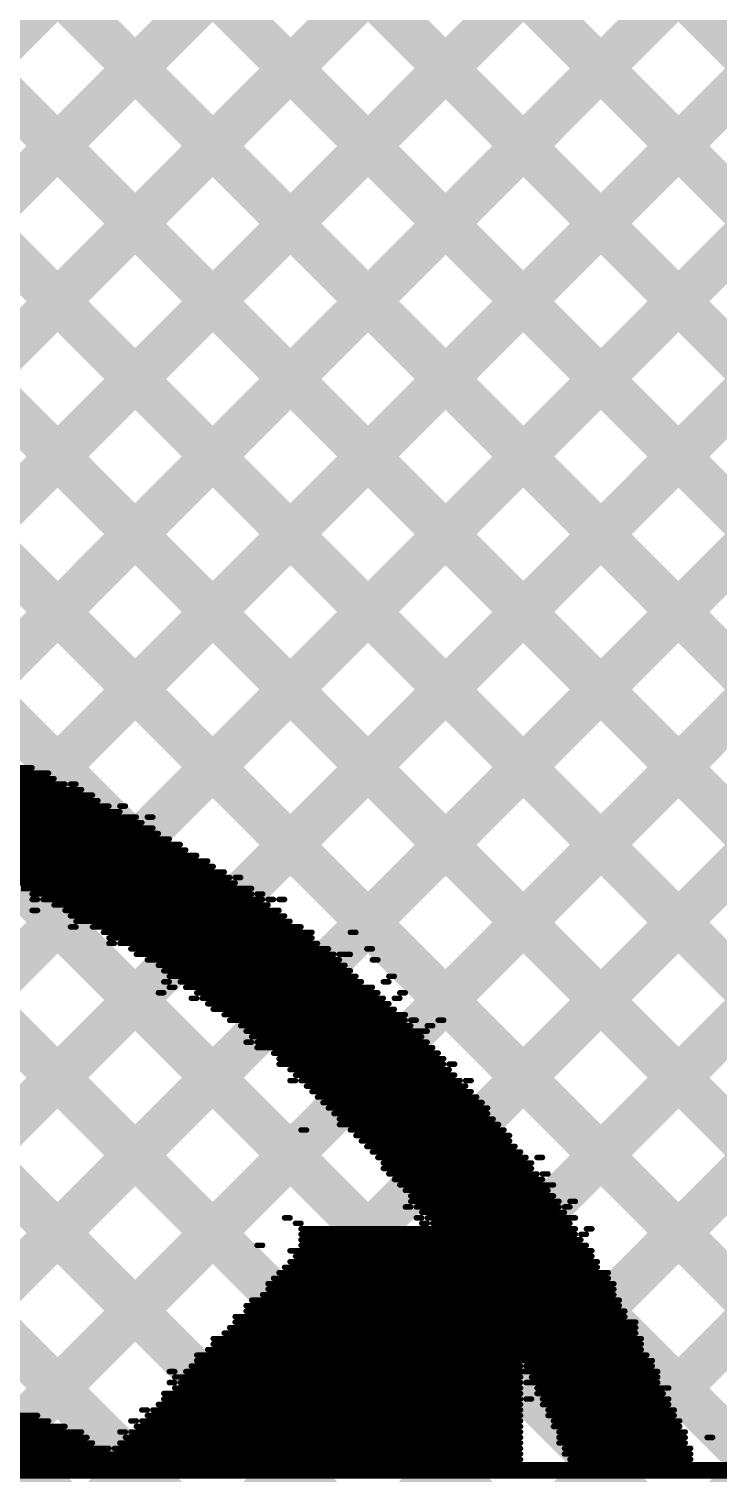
# Model space of a CAD drawing. Header units: millimetres. Extents: x 2.49 to 5.65, y 1.36 to 4.13.
# Drawn here: x 4.3364 to 4.462, y 3.5059 to 3.769 of the extents above; entities that cross this region are included whole.
import ezdxf

# ---------------------------------------------------------------- set-up
doc = ezdxf.new("R2010")
doc.units = ezdxf.units.MM
doc.header["$MEASUREMENT"] = 0
for name, color, linetype in [('BottomLayer', 5, 'Continuous'), ('BottomOverlay', 54, 'Continuous'), ('TopLayer', 1, 'Continuous'), ('TopOverlay', 2, 'Continuous')]:
    doc.layers.add(name, color=color, linetype=linetype)

msp = doc.modelspace()

# ---------------------------------------------------------------- linework, layer by layer
at = {"layer": 'BottomLayer', "const_width": 0.008}
for points in [[(3.6545, 3.03225), (4.42675, 3.8045)], [(3.6545, 2.97568), (4.48332, 3.8045)], [(3.6545, 2.91911), (4.53989, 3.8045)], [(3.6545, 3.00396), (4.45504, 3.8045)], [(3.6545, 3.06053), (4.39847, 3.8045)], [(3.6545, 2.94739), (4.51161, 3.8045)], [(3.6545, 3.08882), (4.37018, 3.8045)], [(4.11542, 3.80418), (5.085, 2.8346)], [(4.14338, 3.8045), (5.085, 2.86288)], [(4.17167, 3.8045), (5.10717, 2.869)], [(4.19995, 3.8045), (5.08591, 2.91854)], [(4.22823, 3.8045), (5.09097, 2.94176)], [(4.25652, 3.8045), (5.10442, 2.9566)], [(4.2848, 3.8045), (5.12545, 2.96386)], [(4.31309, 3.8045), (5.221, 2.89659)], [(4.34137, 3.8045), (5.24437, 2.9015)], [(4.36966, 3.8045), (5.15275, 3.0214)], [(4.39794, 3.8045), (5.15066, 3.05178)], [(4.42622, 3.8045), (5.1564, 3.07433)], [(4.10127, 3.79004), (5.085, 2.80631)], [(3.6545, 2.83426), (4.60924, 3.789)], [(3.6545, 2.89082), (4.55267, 3.789)], [(3.6545, 2.80597), (4.63753, 3.789)], [(3.6545, 2.77769), (4.66581, 3.789)], [(3.6545, 2.86254), (4.58096, 3.789)], [(3.6545, 2.69283), (4.75067, 3.789)], [(3.6545, 2.7494), (4.6941, 3.789)], [(3.6545, 2.72112), (4.72238, 3.789)], [(4.08713, 3.7759), (5.085, 2.77803)], [(4.07299, 3.76175), (4.82679, 3.00795)]]:
    msp.add_lwpolyline(points, dxfattribs=at)
at = {"layer": 'BottomOverlay', "const_width": 0.001}
for points in [[(4.151, 3.63343), (4.34, 3.63343)], [(4.154, 3.63443), (4.337, 3.63443)], [(4.258, 3.63243), (4.341, 3.63243)], [(4.268, 3.63143), (4.343, 3.63143)], [(4.275, 3.63043), (4.346, 3.63043)], [(4.344, 3.63143), (4.345, 3.63143)], [(4.283, 3.62943), (4.348, 3.62943)], [(4.287, 3.62843), (4.349, 3.62843)], [(4.292, 3.62743), (4.351, 3.62743)], [(4.353, 3.62743), (4.354, 3.62743)], [(4.296, 3.62643), (4.353, 3.62643)], [(4.3, 3.62543), (4.356, 3.62543)], [(4.358, 3.62543), (4.359, 3.62543)], [(4.303, 3.62443), (4.357, 3.62443)], [(4.307, 3.62343), (4.359, 3.62343)], [(4.31, 3.62243), (4.36, 3.62243)], [(4.313, 3.62143), (4.362, 3.62143)], [(4.316, 3.62043), (4.364, 3.62043)], [(4.318, 3.61943), (4.365, 3.61943)], [(4.321, 3.61843), (4.367, 3.61843)], [(4.324, 3.61743), (4.369, 3.61743)], [(4.326, 3.61643), (4.37, 3.61643)], [(4.328, 3.61543), (4.372, 3.61543)], [(4.33, 3.61443), (4.373, 3.61443)], [(4.374, 3.61443), (4.375, 3.61443)], [(4.333, 3.61343), (4.374, 3.61343)], [(4.335, 3.61243), (4.377, 3.61243)], [(4.337, 3.61143), (4.377, 3.61143)], [(4.337, 3.61043), (4.338, 3.61043)], [(4.339, 3.61043), (4.379, 3.61043)], [(4.341, 3.60943), (4.38, 3.60943)], [(4.378, 3.61143), (4.379, 3.61143)], [(4.38, 3.61043), (4.381, 3.61043)], [(4.382, 3.61043), (4.383, 3.61043)], [(4.337, 3.60843), (4.338, 3.60843)], [(4.343, 3.60843), (4.382, 3.60843)], [(4.344, 3.60743), (4.383, 3.60743)], [(4.345, 3.60643), (4.384, 3.60643)], [(4.344, 3.60543), (4.345, 3.60543)], [(4.348, 3.60543), (4.386, 3.60543)], [(4.35, 3.60443), (4.388, 3.60443)], [(4.395, 3.60443), (4.396, 3.60443)], [(4.351, 3.60343), (4.388, 3.60343)], [(4.351, 3.60243), (4.352, 3.60243)], [(4.353, 3.60243), (4.389, 3.60243)], [(4.355, 3.60143), (4.391, 3.60143)], [(4.398, 3.60143), (4.399, 3.60143)], [(4.356, 3.60043), (4.392, 3.60043)], [(4.358, 3.59943), (4.393, 3.59943)], [(4.36, 3.59843), (4.394, 3.59843)], [(4.393, 3.60043), (4.395, 3.60043)], [(4.399, 3.59943), (4.4, 3.59943)], [(4.361, 3.59743), (4.395, 3.59743)], [(4.362, 3.59643), (4.396, 3.59643)], [(4.402, 3.59643), (4.403, 3.59643)], [(4.36, 3.59343), (4.361, 3.59343)], [(4.361, 3.59543), (4.362, 3.59543)], [(4.362, 3.59443), (4.363, 3.59443)], [(4.364, 3.59543), (4.397, 3.59543)], [(4.365, 3.59443), (4.399, 3.59443)], [(4.367, 3.59343), (4.4, 3.59343)], [(4.401, 3.59543), (4.402, 3.59543)], [(4.404, 3.59343), (4.405, 3.59343)], [(4.366, 3.59243), (4.367, 3.59243)], [(4.368, 3.59243), (4.401, 3.59243)], [(4.369, 3.59143), (4.402, 3.59143)], [(4.403, 3.59243), (4.404, 3.59243)], [(4.37, 3.59043), (4.403, 3.59043)], [(4.372, 3.58943), (4.405, 3.58943)], [(4.373, 3.58843), (4.405, 3.58843)], [(4.406, 3.58843), (4.407, 3.58843)], [(4.411, 3.58843), (4.412, 3.58843)], [(4.375, 3.58743), (4.406, 3.58743)], [(4.376, 3.58643), (4.409, 3.58643)], [(4.377, 3.58543), (4.408, 3.58543)], [(4.409, 3.58743), (4.41, 3.58743)], [(4.376, 3.58443), (4.377, 3.58443)], [(4.378, 3.58443), (4.409, 3.58443)], [(4.378, 3.58343), (4.41, 3.58343)], [(4.381, 3.58243), (4.411, 3.58243)], [(4.382, 3.58143), (4.412, 3.58143)], [(4.382, 3.58043), (4.412, 3.58043)], [(4.413, 3.58043), (4.414, 3.58043)], [(4.384, 3.57943), (4.413, 3.57943)], [(4.384, 3.57743), (4.385, 3.57743)], [(4.385, 3.57843), (4.414, 3.57843)], [(4.386, 3.57743), (4.415, 3.57743)], [(4.416, 3.57743), (4.417, 3.57743)], [(4.387, 3.57643), (4.416, 3.57643)], [(4.388, 3.57543), (4.417, 3.57543)], [(4.389, 3.57443), (4.418, 3.57443)], [(4.39, 3.57343), (4.419, 3.57343)], [(4.391, 3.57243), (4.42, 3.57243)], [(4.392, 3.57143), (4.42, 3.57143)], [(4.393, 3.57043), (4.421, 3.57043)], [(4.386, 3.56843), (4.387, 3.56843)], [(4.393, 3.56943), (4.422, 3.56943)], [(4.395, 3.56843), (4.423, 3.56843)], [(4.396, 3.56743), (4.424, 3.56743)], [(4.397, 3.56643), (4.424, 3.56643)], [(4.398, 3.56543), (4.425, 3.56543)], [(4.399, 3.56443), (4.426, 3.56443)], [(4.4, 3.56343), (4.427, 3.56343)], [(4.401, 3.56243), (4.428, 3.56243)], [(4.429, 3.56343), (4.43, 3.56343)], [(4.401, 3.56143), (4.428, 3.56143)], [(4.402, 3.56043), (4.429, 3.56043)], [(4.403, 3.55943), (4.43, 3.55943)], [(4.43, 3.56043), (4.431, 3.56043)], [(4.404, 3.55843), (4.432, 3.55843)], [(4.405, 3.55743), (4.431, 3.55743)], [(4.406, 3.55643), (4.432, 3.55643)], [(4.405, 3.55443), (4.406, 3.55443)], [(4.406, 3.55543), (4.433, 3.55543)], [(4.407, 3.55443), (4.433, 3.55443)], [(4.434, 3.55443), (4.435, 3.55443)], [(4.435, 3.55543), (4.436, 3.55543)], [(4.407, 3.55243), (4.408, 3.55243)], [(4.408, 3.55343), (4.434, 3.55343)], [(4.408, 3.55143), (4.409, 3.55143)], [(4.409, 3.55243), (4.436, 3.55243)], [(4.41, 3.55143), (4.435, 3.55143)], [(4.388, 3.54843), (4.391, 3.54843)], [(4.389, 3.54943), (4.391, 3.54943)], [(4.408, 3.54843), (4.409, 3.54843)], [(4.41, 3.55043), (4.436, 3.55043)], [(4.411, 3.54943), (4.436, 3.54943)], [(4.412, 3.54843), (4.437, 3.54843)], [(4.437, 3.54943), (4.438, 3.54943)], [(4.438, 3.55043), (4.439, 3.55043)], [(4.378, 3.54743), (4.379, 3.54743)], [(4.384, 3.54643), (4.392, 3.54643)], [(4.387, 3.54743), (4.391, 3.54743)], [(4.411, 3.54743), (4.412, 3.54743)], [(4.413, 3.54743), (4.438, 3.54743)], [(4.413, 3.54643), (4.439, 3.54643)], [(4.383, 3.54343), (4.391, 3.54343)], [(4.384, 3.54443), (4.391, 3.54443)], [(4.385, 3.54543), (4.391, 3.54543)], [(4.409, 3.54443), (4.41, 3.54443)], [(4.414, 3.54543), (4.439, 3.54543)], [(4.415, 3.54443), (4.44, 3.54443)], [(4.415, 3.54343), (4.44, 3.54343)], [(4.381, 3.54143), (4.392, 3.54143)], [(4.382, 3.54243), (4.392, 3.54243)], [(4.416, 3.54243), (4.442, 3.54243)], [(4.417, 3.54143), (4.442, 3.54143)], [(4.379, 3.53843), (4.392, 3.53843)], [(4.38, 3.54043), (4.392, 3.54043)], [(4.38, 3.53943), (4.392, 3.53943)], [(4.417, 3.54043), (4.443, 3.54043)], [(4.418, 3.53943), (4.443, 3.53943)], [(4.419, 3.53843), (4.443, 3.53843)], [(4.376, 3.53643), (4.392, 3.53643)], [(4.376, 3.53543), (4.392, 3.53543)], [(4.377, 3.53743), (4.392, 3.53743)], [(4.419, 3.53743), (4.444, 3.53743)], [(4.42, 3.53643), (4.444, 3.53643)], [(4.421, 3.53543), (4.445, 3.53543)], [(4.374, 3.53443), (4.392, 3.53443)], [(4.374, 3.53343), (4.392, 3.53343)], [(4.421, 3.53443), (4.445, 3.53443)], [(4.421, 3.53343), (4.447, 3.53343)], [(4.37, 3.53043), (4.393, 3.53043)], [(4.372, 3.53143), (4.392, 3.53143)], [(4.373, 3.53243), (4.392, 3.53243)], [(4.422, 3.53243), (4.447, 3.53243)], [(4.423, 3.53143), (4.447, 3.53143)], [(4.424, 3.53043), (4.448, 3.53043)], [(4.367, 3.52743), (4.393, 3.52743)], [(4.369, 3.52843), (4.393, 3.52843)], [(4.37, 3.52943), (4.393, 3.52943)], [(4.422, 3.52743), (4.423, 3.52743)], [(4.424, 3.52943), (4.448, 3.52943)], [(4.425, 3.52843), (4.448, 3.52843)], [(4.425, 3.52743), (4.449, 3.52743)], [(4.366, 3.52543), (4.393, 3.52543)], [(4.367, 3.52643), (4.393, 3.52643)], [(4.423, 3.52643), (4.424, 3.52643)], [(4.426, 3.52643), (4.45, 3.52643)], [(4.427, 3.52543), (4.45, 3.52543)], [(4.362, 3.52443), (4.363, 3.52443)], [(4.362, 3.52243), (4.363, 3.52243)], [(4.363, 3.52343), (4.393, 3.52343)], [(4.364, 3.52243), (4.393, 3.52243)], [(4.365, 3.52443), (4.393, 3.52443)], [(4.426, 3.52443), (4.451, 3.52443)], [(4.427, 3.52243), (4.451, 3.52243)], [(4.428, 3.52343), (4.451, 3.52343)], [(4.361, 3.52043), (4.394, 3.52043)], [(4.363, 3.52143), (4.393, 3.52143)], [(4.429, 3.52143), (4.453, 3.52143)], [(4.429, 3.52043), (4.452, 3.52043)], [(4.357, 3.51743), (4.358, 3.51743)], [(4.359, 3.51743), (4.394, 3.51743)], [(4.36, 3.51843), (4.394, 3.51843)], [(4.361, 3.51943), (4.394, 3.51943)], [(4.427, 3.51943), (4.428, 3.51943)], [(4.43, 3.51943), (4.453, 3.51943)], [(4.43, 3.51843), (4.453, 3.51843)], [(4.431, 3.51743), (4.454, 3.51743)], [(4.355, 3.51543), (4.356, 3.51543)], [(4.356, 3.51443), (4.394, 3.51443)], [(4.357, 3.51543), (4.394, 3.51543)], [(4.358, 3.51643), (4.394, 3.51643)], [(4.431, 3.51643), (4.454, 3.51643)], [(4.432, 3.51543), (4.455, 3.51543)], [(4.432, 3.51443), (4.455, 3.51443)], [(4.353, 3.51343), (4.354, 3.51343)], [(4.354, 3.51243), (4.394, 3.51243)], [(4.355, 3.51343), (4.394, 3.51343)], [(4.433, 3.51343), (4.456, 3.51343)], [(4.433, 3.51243), (4.456, 3.51243)], [(4.351, 3.50943), (4.395, 3.50943)], [(4.352, 3.51043), (4.395, 3.51043)], [(4.353, 3.51143), (4.395, 3.51143)], [(4.396, 3.51043), (4.397, 3.51043)], [(4.433, 3.51143), (4.456, 3.51143)], [(4.434, 3.51043), (4.457, 3.51043)], [(4.434, 3.50943), (4.457, 3.50943)], [(4.347, 3.50743), (4.348, 3.50743)], [(4.348, 3.50643), (4.395, 3.50643)], [(4.349, 3.50743), (4.395, 3.50743)], [(4.35, 3.50843), (4.395, 3.50843)], [(4.435, 3.50843), (4.457, 3.50843)], [(4.435, 3.50743), (4.458, 3.50743)], [(4.436, 3.50643), (4.458, 3.50643)], [(4.348, 3.50543), (4.395, 3.50543)], [(4.436, 3.50543), (4.46, 3.50543)]]:
    msp.add_lwpolyline(points, dxfattribs=at)
at = {"layer": 'BottomOverlay', "const_width": 0.0005}
for points in [[(4.33675, 3.63443, 1), (4.33725, 3.63443, 1)], [(4.33975, 3.63343, 1), (4.34025, 3.63343, 1)], [(4.34075, 3.63243, 1), (4.34125, 3.63243, 1)], [(4.34275, 3.63143, 1), (4.34325, 3.63143, 1)], [(4.34375, 3.63143, 1), (4.34425, 3.63143, 1)], [(4.34475, 3.63143, 1), (4.34525, 3.63143, 1)], [(4.34575, 3.63043, 1), (4.34625, 3.63043, 1)], [(4.34775, 3.62943, 1), (4.34825, 3.62943, 1)], [(4.34875, 3.62843, 1), (4.34925, 3.62843, 1)], [(4.35075, 3.62743, 1), (4.35125, 3.62743, 1)], [(4.35275, 3.62743, 1), (4.35325, 3.62743, 1)], [(4.35375, 3.62743, 1), (4.35425, 3.62743, 1)], [(4.35275, 3.62643, 1), (4.35325, 3.62643, 1)], [(4.35575, 3.62543, 1), (4.35625, 3.62543, 1)], [(4.35775, 3.62543, 1), (4.35825, 3.62543, 1)], [(4.35875, 3.62543, 1), (4.35925, 3.62543, 1)], [(4.35675, 3.62443, 1), (4.35725, 3.62443, 1)], [(4.35875, 3.62343, 1), (4.35925, 3.62343, 1)], [(4.35975, 3.62243, 1), (4.36025, 3.62243, 1)], [(4.36175, 3.62143, 1), (4.36225, 3.62143, 1)], [(4.36375, 3.62043, 1), (4.36425, 3.62043, 1)], [(4.36475, 3.61943, 1), (4.36525, 3.61943, 1)], [(4.36675, 3.61843, 1), (4.36725, 3.61843, 1)], [(4.36875, 3.61743, 1), (4.36925, 3.61743, 1)], [(4.36975, 3.61643, 1), (4.37025, 3.61643, 1)], [(4.37175, 3.61543, 1), (4.37225, 3.61543, 1)], [(4.37275, 3.61443, 1), (4.37325, 3.61443, 1)], [(4.37375, 3.61443, 1), (4.37425, 3.61443, 1)], [(4.37475, 3.61443, 1), (4.37525, 3.61443, 1)], [(4.37375, 3.61343, 1), (4.37425, 3.61343, 1)], [(4.37675, 3.61243, 1), (4.37725, 3.61243, 1)], [(4.33675, 3.61143, 1), (4.33725, 3.61143, 1)], [(4.33675, 3.61043, 1), (4.33725, 3.61043, 1)], [(4.33775, 3.61043, 1), (4.33825, 3.61043, 1)], [(4.33875, 3.61043, 1), (4.33925, 3.61043, 1)], [(4.34075, 3.60943, 1), (4.34125, 3.60943, 1)], [(4.37675, 3.61143, 1), (4.37725, 3.61143, 1)], [(4.37775, 3.61143, 1), (4.37825, 3.61143, 1)], [(4.37875, 3.61143, 1), (4.37925, 3.61143, 1)], [(4.37875, 3.61043, 1), (4.37925, 3.61043, 1)], [(4.37975, 3.61043, 1), (4.38025, 3.61043, 1)], [(4.37975, 3.60943, 1), (4.38025, 3.60943, 1)], [(4.38075, 3.61043, 1), (4.38125, 3.61043, 1)], [(4.38175, 3.61043, 1), (4.38225, 3.61043, 1)], [(4.38275, 3.61043, 1), (4.38325, 3.61043, 1)], [(4.33675, 3.60843, 1), (4.33725, 3.60843, 1)], [(4.33775, 3.60843, 1), (4.33825, 3.60843, 1)], [(4.34275, 3.60843, 1), (4.34325, 3.60843, 1)], [(4.34375, 3.60743, 1), (4.34425, 3.60743, 1)], [(4.34475, 3.60643, 1), (4.34525, 3.60643, 1)], [(4.38175, 3.60843, 1), (4.38225, 3.60843, 1)], [(4.38275, 3.60743, 1), (4.38325, 3.60743, 1)], [(4.38375, 3.60643, 1), (4.38425, 3.60643, 1)], [(4.34375, 3.60543, 1), (4.34425, 3.60543, 1)], [(4.34475, 3.60543, 1), (4.34525, 3.60543, 1)], [(4.34775, 3.60543, 1), (4.34825, 3.60543, 1)], [(4.34975, 3.60443, 1), (4.35025, 3.60443, 1)], [(4.38575, 3.60543, 1), (4.38625, 3.60543, 1)], [(4.38775, 3.60443, 1), (4.38825, 3.60443, 1)], [(4.39475, 3.60443, 1), (4.39525, 3.60443, 1)], [(4.39575, 3.60443, 1), (4.39625, 3.60443, 1)], [(4.35075, 3.60343, 1), (4.35125, 3.60343, 1)], [(4.35075, 3.60243, 1), (4.35125, 3.60243, 1)], [(4.35175, 3.60243, 1), (4.35225, 3.60243, 1)], [(4.35275, 3.60243, 1), (4.35325, 3.60243, 1)], [(4.35475, 3.60143, 1), (4.35525, 3.60143, 1)], [(4.38775, 3.60343, 1), (4.38825, 3.60343, 1)], [(4.38875, 3.60243, 1), (4.38925, 3.60243, 1)], [(4.39075, 3.60143, 1), (4.39125, 3.60143, 1)], [(4.39775, 3.60143, 1), (4.39825, 3.60143, 1)], [(4.39875, 3.60143, 1), (4.39925, 3.60143, 1)], [(4.35575, 3.60043, 1), (4.35625, 3.60043, 1)], [(4.35775, 3.59943, 1), (4.35825, 3.59943, 1)], [(4.35975, 3.59843, 1), (4.36025, 3.59843, 1)], [(4.39175, 3.60043, 1), (4.39225, 3.60043, 1)], [(4.39275, 3.60043, 1), (4.39325, 3.60043, 1)], [(4.39275, 3.59943, 1), (4.39325, 3.59943, 1)], [(4.39375, 3.59843, 1), (4.39425, 3.59843, 1)], [(4.39475, 3.60043, 1), (4.39525, 3.60043, 1)], [(4.39875, 3.59943, 1), (4.39925, 3.59943, 1)], [(4.39975, 3.59943, 1), (4.40025, 3.59943, 1)], [(4.36075, 3.59743, 1), (4.36125, 3.59743, 1)], [(4.36175, 3.59643, 1), (4.36225, 3.59643, 1)], [(4.39475, 3.59743, 1), (4.39525, 3.59743, 1)], [(4.39575, 3.59643, 1), (4.39625, 3.59643, 1)], [(4.40175, 3.59643, 1), (4.40225, 3.59643, 1)], [(4.40275, 3.59643, 1), (4.40325, 3.59643, 1)], [(4.35975, 3.59343, 1), (4.36025, 3.59343, 1)], [(4.36075, 3.59543, 1), (4.36125, 3.59543, 1)], [(4.36075, 3.59343, 1), (4.36125, 3.59343, 1)], [(4.36175, 3.59543, 1), (4.36225, 3.59543, 1)], [(4.36175, 3.59443, 1), (4.36225, 3.59443, 1)], [(4.36275, 3.59443, 1), (4.36325, 3.59443, 1)], [(4.36375, 3.59543, 1), (4.36425, 3.59543, 1)], [(4.36475, 3.59443, 1), (4.36525, 3.59443, 1)], [(4.36675, 3.59343, 1), (4.36725, 3.59343, 1)], [(4.39675, 3.59543, 1), (4.39725, 3.59543, 1)], [(4.39875, 3.59443, 1), (4.39925, 3.59443, 1)], [(4.39975, 3.59343, 1), (4.40025, 3.59343, 1)], [(4.40075, 3.59543, 1), (4.40125, 3.59543, 1)], [(4.40175, 3.59543, 1), (4.40225, 3.59543, 1)], [(4.40375, 3.59343, 1), (4.40425, 3.59343, 1)], [(4.40475, 3.59343, 1), (4.40525, 3.59343, 1)], [(4.36575, 3.59243, 1), (4.36625, 3.59243, 1)], [(4.36675, 3.59243, 1), (4.36725, 3.59243, 1)], [(4.36775, 3.59243, 1), (4.36825, 3.59243, 1)], [(4.36875, 3.59143, 1), (4.36925, 3.59143, 1)], [(4.40075, 3.59243, 1), (4.40125, 3.59243, 1)], [(4.40175, 3.59143, 1), (4.40225, 3.59143, 1)], [(4.40275, 3.59243, 1), (4.40325, 3.59243, 1)], [(4.40375, 3.59243, 1), (4.40425, 3.59243, 1)], [(4.36975, 3.59043, 1), (4.37025, 3.59043, 1)], [(4.37175, 3.58943, 1), (4.37225, 3.58943, 1)], [(4.37275, 3.58843, 1), (4.37325, 3.58843, 1)], [(4.40275, 3.59043, 1), (4.40325, 3.59043, 1)], [(4.40475, 3.58943, 1), (4.40525, 3.58943, 1)], [(4.40475, 3.58843, 1), (4.40525, 3.58843, 1)], [(4.40575, 3.58843, 1), (4.40625, 3.58843, 1)], [(4.40675, 3.58843, 1), (4.40725, 3.58843, 1)], [(4.41075, 3.58843, 1), (4.41125, 3.58843, 1)], [(4.41175, 3.58843, 1), (4.41225, 3.58843, 1)], [(4.37475, 3.58743, 1), (4.37525, 3.58743, 1)], [(4.37575, 3.58643, 1), (4.37625, 3.58643, 1)], [(4.37675, 3.58543, 1), (4.37725, 3.58543, 1)], [(4.40575, 3.58743, 1), (4.40625, 3.58743, 1)], [(4.40775, 3.58543, 1), (4.40825, 3.58543, 1)], [(4.40875, 3.58743, 1), (4.40925, 3.58743, 1)], [(4.40875, 3.58643, 1), (4.40925, 3.58643, 1)], [(4.40975, 3.58743, 1), (4.41025, 3.58743, 1)], [(4.37575, 3.58443, 1), (4.37625, 3.58443, 1)], [(4.37675, 3.58443, 1), (4.37725, 3.58443, 1)], [(4.37775, 3.58443, 1), (4.37825, 3.58443, 1)], [(4.37775, 3.58343, 1), (4.37825, 3.58343, 1)], [(4.40875, 3.58443, 1), (4.40925, 3.58443, 1)], [(4.40975, 3.58343, 1), (4.41025, 3.58343, 1)], [(4.38075, 3.58243, 1), (4.38125, 3.58243, 1)], [(4.38175, 3.58143, 1), (4.38225, 3.58143, 1)], [(4.38175, 3.58043, 1), (4.38225, 3.58043, 1)], [(4.41075, 3.58243, 1), (4.41125, 3.58243, 1)], [(4.41175, 3.58143, 1), (4.41225, 3.58143, 1)], [(4.41175, 3.58043, 1), (4.41225, 3.58043, 1)], [(4.41275, 3.58043, 1), (4.41325, 3.58043, 1)], [(4.41375, 3.58043, 1), (4.41425, 3.58043, 1)], [(4.38375, 3.57943, 1), (4.38425, 3.57943, 1)], [(4.38375, 3.57743, 1), (4.38425, 3.57743, 1)], [(4.38475, 3.57843, 1), (4.38525, 3.57843, 1)], [(4.38475, 3.57743, 1), (4.38525, 3.57743, 1)], [(4.38575, 3.57743, 1), (4.38625, 3.57743, 1)], [(4.41275, 3.57943, 1), (4.41325, 3.57943, 1)], [(4.41375, 3.57843, 1), (4.41425, 3.57843, 1)], [(4.41475, 3.57743, 1), (4.41525, 3.57743, 1)], [(4.41575, 3.57743, 1), (4.41625, 3.57743, 1)], [(4.41675, 3.57743, 1), (4.41725, 3.57743, 1)], [(4.38675, 3.57643, 1), (4.38725, 3.57643, 1)], [(4.38775, 3.57543, 1), (4.38825, 3.57543, 1)], [(4.41575, 3.57643, 1), (4.41625, 3.57643, 1)], [(4.41675, 3.57543, 1), (4.41725, 3.57543, 1)], [(4.38875, 3.57443, 1), (4.38925, 3.57443, 1)], [(4.38975, 3.57343, 1), (4.39025, 3.57343, 1)], [(4.39075, 3.57243, 1), (4.39125, 3.57243, 1)], [(4.41775, 3.57443, 1), (4.41825, 3.57443, 1)], [(4.41875, 3.57343, 1), (4.41925, 3.57343, 1)], [(4.41975, 3.57243, 1), (4.42025, 3.57243, 1)], [(4.39175, 3.57143, 1), (4.39225, 3.57143, 1)], [(4.39275, 3.57043, 1), (4.39325, 3.57043, 1)], [(4.41975, 3.57143, 1), (4.42025, 3.57143, 1)], [(4.42075, 3.57043, 1), (4.42125, 3.57043, 1)], [(4.38575, 3.56843, 1), (4.38625, 3.56843, 1)], [(4.38675, 3.56843, 1), (4.38725, 3.56843, 1)], [(4.39275, 3.56943, 1), (4.39325, 3.56943, 1)], [(4.39475, 3.56843, 1), (4.39525, 3.56843, 1)], [(4.39575, 3.56743, 1), (4.39625, 3.56743, 1)], [(4.42175, 3.56943, 1), (4.42225, 3.56943, 1)], [(4.42275, 3.56843, 1), (4.42325, 3.56843, 1)], [(4.42375, 3.56743, 1), (4.42425, 3.56743, 1)], [(4.39675, 3.56643, 1), (4.39725, 3.56643, 1)], [(4.39775, 3.56543, 1), (4.39825, 3.56543, 1)], [(4.39875, 3.56443, 1), (4.39925, 3.56443, 1)], [(4.42375, 3.56643, 1), (4.42425, 3.56643, 1)], [(4.42475, 3.56543, 1), (4.42525, 3.56543, 1)], [(4.42575, 3.56443, 1), (4.42625, 3.56443, 1)], [(4.39975, 3.56343, 1), (4.40025, 3.56343, 1)], [(4.40075, 3.56243, 1), (4.40125, 3.56243, 1)], [(4.42675, 3.56343, 1), (4.42725, 3.56343, 1)], [(4.42775, 3.56243, 1), (4.42825, 3.56243, 1)], [(4.42875, 3.56343, 1), (4.42925, 3.56343, 1)], [(4.42975, 3.56343, 1), (4.43025, 3.56343, 1)], [(4.40075, 3.56143, 1), (4.40125, 3.56143, 1)], [(4.40175, 3.56043, 1), (4.40225, 3.56043, 1)], [(4.40275, 3.55943, 1), (4.40325, 3.55943, 1)], [(4.42775, 3.56143, 1), (4.42825, 3.56143, 1)], [(4.42875, 3.56043, 1), (4.42925, 3.56043, 1)], [(4.42975, 3.56043, 1), (4.43025, 3.56043, 1)], [(4.42975, 3.55943, 1), (4.43025, 3.55943, 1)], [(4.43075, 3.56043, 1), (4.43125, 3.56043, 1)], [(4.40375, 3.55843, 1), (4.40425, 3.55843, 1)], [(4.40475, 3.55743, 1), (4.40525, 3.55743, 1)], [(4.40575, 3.55643, 1), (4.40625, 3.55643, 1)], [(4.43075, 3.55743, 1), (4.43125, 3.55743, 1)], [(4.43175, 3.55843, 1), (4.43225, 3.55843, 1)], [(4.43175, 3.55643, 1), (4.43225, 3.55643, 1)], [(4.40475, 3.55443, 1), (4.40525, 3.55443, 1)], [(4.40575, 3.55543, 1), (4.40625, 3.55543, 1)], [(4.40575, 3.55443, 1), (4.40625, 3.55443, 1)], [(4.40675, 3.55443, 1), (4.40725, 3.55443, 1)], [(4.43275, 3.55543, 1), (4.43325, 3.55543, 1)], [(4.43275, 3.55443, 1), (4.43325, 3.55443, 1)], [(4.43375, 3.55443, 1), (4.43425, 3.55443, 1)], [(4.43475, 3.55543, 1), (4.43525, 3.55543, 1)], [(4.43475, 3.55443, 1), (4.43525, 3.55443, 1)], [(4.43575, 3.55543, 1), (4.43625, 3.55543, 1)], [(4.40675, 3.55243, 1), (4.40725, 3.55243, 1)], [(4.40775, 3.55343, 1), (4.40825, 3.55343, 1)], [(4.40775, 3.55243, 1), (4.40825, 3.55243, 1)], [(4.40775, 3.55143, 1), (4.40825, 3.55143, 1)], [(4.40875, 3.55243, 1), (4.40925, 3.55243, 1)], [(4.40875, 3.55143, 1), (4.40925, 3.55143, 1)], [(4.40975, 3.55143, 1), (4.41025, 3.55143, 1)], [(4.43375, 3.55343, 1), (4.43425, 3.55343, 1)], [(4.43475, 3.55143, 1), (4.43525, 3.55143, 1)], [(4.43575, 3.55243, 1), (4.43625, 3.55243, 1)], [(4.38775, 3.54843, 1), (4.38825, 3.54843, 1)], [(4.38875, 3.54943, 1), (4.38925, 3.54943, 1)], [(4.39075, 3.54943, 1), (4.39125, 3.54943, 1)], [(4.39075, 3.54843, 1), (4.39125, 3.54843, 1)], [(4.40775, 3.54843, 1), (4.40825, 3.54843, 1)], [(4.40875, 3.54843, 1), (4.40925, 3.54843, 1)], [(4.40975, 3.55043, 1), (4.41025, 3.55043, 1)], [(4.41075, 3.54943, 1), (4.41125, 3.54943, 1)], [(4.41175, 3.54843, 1), (4.41225, 3.54843, 1)], [(4.43575, 3.55043, 1), (4.43625, 3.55043, 1)], [(4.43575, 3.54943, 1), (4.43625, 3.54943, 1)], [(4.43675, 3.54943, 1), (4.43725, 3.54943, 1)], [(4.43675, 3.54843, 1), (4.43725, 3.54843, 1)], [(4.43775, 3.55043, 1), (4.43825, 3.55043, 1)], [(4.43775, 3.54943, 1), (4.43825, 3.54943, 1)], [(4.43875, 3.55043, 1), (4.43925, 3.55043, 1)], [(4.37775, 3.54743, 1), (4.37825, 3.54743, 1)], [(4.37875, 3.54743, 1), (4.37925, 3.54743, 1)], [(4.38375, 3.54643, 1), (4.38425, 3.54643, 1)], [(4.38675, 3.54743, 1), (4.38725, 3.54743, 1)], [(4.39075, 3.54743, 1), (4.39125, 3.54743, 1)], [(4.39175, 3.54643, 1), (4.39225, 3.54643, 1)], [(4.41075, 3.54743, 1), (4.41125, 3.54743, 1)], [(4.41175, 3.54743, 1), (4.41225, 3.54743, 1)], [(4.41275, 3.54743, 1), (4.41325, 3.54743, 1)], [(4.41275, 3.54643, 1), (4.41325, 3.54643, 1)], [(4.43775, 3.54743, 1), (4.43825, 3.54743, 1)], [(4.43875, 3.54643, 1), (4.43925, 3.54643, 1)], [(4.38275, 3.54343, 1), (4.38325, 3.54343, 1)], [(4.38375, 3.54443, 1), (4.38425, 3.54443, 1)], [(4.38475, 3.54543, 1), (4.38525, 3.54543, 1)], [(4.39075, 3.54543, 1), (4.39125, 3.54543, 1)], [(4.39075, 3.54443, 1), (4.39125, 3.54443, 1)], [(4.39075, 3.54343, 1), (4.39125, 3.54343, 1)], [(4.40875, 3.54443, 1), (4.40925, 3.54443, 1)], [(4.40975, 3.54443, 1), (4.41025, 3.54443, 1)], [(4.41375, 3.54543, 1), (4.41425, 3.54543, 1)], [(4.41475, 3.54443, 1), (4.41525, 3.54443, 1)], [(4.41475, 3.54343, 1), (4.41525, 3.54343, 1)], [(4.43875, 3.54543, 1), (4.43925, 3.54543, 1)], [(4.43975, 3.54443, 1), (4.44025, 3.54443, 1)], [(4.43975, 3.54343, 1), (4.44025, 3.54343, 1)], [(4.38075, 3.54143, 1), (4.38125, 3.54143, 1)], [(4.38175, 3.54243, 1), (4.38225, 3.54243, 1)], [(4.39175, 3.54243, 1), (4.39225, 3.54243, 1)], [(4.39175, 3.54143, 1), (4.39225, 3.54143, 1)], [(4.41575, 3.54243, 1), (4.41625, 3.54243, 1)], [(4.41675, 3.54143, 1), (4.41725, 3.54143, 1)], [(4.44175, 3.54243, 1), (4.44225, 3.54243, 1)], [(4.44175, 3.54143, 1), (4.44225, 3.54143, 1)], [(4.37875, 3.53843, 1), (4.37925, 3.53843, 1)], [(4.37975, 3.54043, 1), (4.38025, 3.54043, 1)], [(4.37975, 3.53943, 1), (4.38025, 3.53943, 1)], [(4.39175, 3.54043, 1), (4.39225, 3.54043, 1)], [(4.39175, 3.53943, 1), (4.39225, 3.53943, 1)], [(4.39175, 3.53843, 1), (4.39225, 3.53843, 1)], [(4.41675, 3.54043, 1), (4.41725, 3.54043, 1)], [(4.41775, 3.53943, 1), (4.41825, 3.53943, 1)], [(4.41875, 3.53843, 1), (4.41925, 3.53843, 1)], [(4.44275, 3.54043, 1), (4.44325, 3.54043, 1)], [(4.44275, 3.53943, 1), (4.44325, 3.53943, 1)], [(4.44275, 3.53843, 1), (4.44325, 3.53843, 1)], [(4.37575, 3.53643, 1), (4.37625, 3.53643, 1)], [(4.37575, 3.53543, 1), (4.37625, 3.53543, 1)], [(4.37675, 3.53743, 1), (4.37725, 3.53743, 1)], [(4.39175, 3.53743, 1), (4.39225, 3.53743, 1)], [(4.39175, 3.53643, 1), (4.39225, 3.53643, 1)], [(4.39175, 3.53543, 1), (4.39225, 3.53543, 1)], [(4.41875, 3.53743, 1), (4.41925, 3.53743, 1)], [(4.41975, 3.53643, 1), (4.42025, 3.53643, 1)], [(4.42075, 3.53543, 1), (4.42125, 3.53543, 1)], [(4.44375, 3.53743, 1), (4.44425, 3.53743, 1)], [(4.44375, 3.53643, 1), (4.44425, 3.53643, 1)], [(4.44475, 3.53543, 1), (4.44525, 3.53543, 1)], [(4.37375, 3.53443, 1), (4.37425, 3.53443, 1)], [(4.37375, 3.53343, 1), (4.37425, 3.53343, 1)], [(4.39175, 3.53443, 1), (4.39225, 3.53443, 1)], [(4.39175, 3.53343, 1), (4.39225, 3.53343, 1)], [(4.42075, 3.53443, 1), (4.42125, 3.53443, 1)], [(4.42075, 3.53343, 1), (4.42125, 3.53343, 1)], [(4.44475, 3.53443, 1), (4.44525, 3.53443, 1)], [(4.44675, 3.53343, 1), (4.44725, 3.53343, 1)], [(4.36975, 3.53043, 1), (4.37025, 3.53043, 1)], [(4.37175, 3.53143, 1), (4.37225, 3.53143, 1)], [(4.37275, 3.53243, 1), (4.37325, 3.53243, 1)], [(4.39175, 3.53243, 1), (4.39225, 3.53243, 1)], [(4.39175, 3.53143, 1), (4.39225, 3.53143, 1)], [(4.39275, 3.53043, 1), (4.39325, 3.53043, 1)], [(4.42175, 3.53243, 1), (4.42225, 3.53243, 1)], [(4.42275, 3.53143, 1), (4.42325, 3.53143, 1)], [(4.42375, 3.53043, 1), (4.42425, 3.53043, 1)], [(4.44675, 3.53243, 1), (4.44725, 3.53243, 1)], [(4.44675, 3.53143, 1), (4.44725, 3.53143, 1)], [(4.44775, 3.53043, 1), (4.44825, 3.53043, 1)], [(4.36675, 3.52743, 1), (4.36725, 3.52743, 1)], [(4.36875, 3.52843, 1), (4.36925, 3.52843, 1)], [(4.36975, 3.52943, 1), (4.37025, 3.52943, 1)], [(4.39275, 3.52943, 1), (4.39325, 3.52943, 1)], [(4.39275, 3.52843, 1), (4.39325, 3.52843, 1)], [(4.39275, 3.52743, 1), (4.39325, 3.52743, 1)], [(4.42175, 3.52743, 1), (4.42225, 3.52743, 1)], [(4.42275, 3.52743, 1), (4.42325, 3.52743, 1)], [(4.42375, 3.52943, 1), (4.42425, 3.52943, 1)], [(4.42475, 3.52843, 1), (4.42525, 3.52843, 1)], [(4.42475, 3.52743, 1), (4.42525, 3.52743, 1)], [(4.44775, 3.52943, 1), (4.44825, 3.52943, 1)], [(4.44775, 3.52843, 1), (4.44825, 3.52843, 1)], [(4.44875, 3.52743, 1), (4.44925, 3.52743, 1)], [(4.36575, 3.52543, 1), (4.36625, 3.52543, 1)], [(4.36675, 3.52643, 1), (4.36725, 3.52643, 1)], [(4.39275, 3.52643, 1), (4.39325, 3.52643, 1)], [(4.39275, 3.52543, 1), (4.39325, 3.52543, 1)], [(4.42275, 3.52643, 1), (4.42325, 3.52643, 1)], [(4.42375, 3.52643, 1), (4.42425, 3.52643, 1)], [(4.42575, 3.52643, 1), (4.42625, 3.52643, 1)], [(4.42675, 3.52543, 1), (4.42725, 3.52543, 1)], [(4.44975, 3.52643, 1), (4.45025, 3.52643, 1)], [(4.44975, 3.52543, 1), (4.45025, 3.52543, 1)], [(4.36175, 3.52443, 1), (4.36225, 3.52443, 1)], [(4.36175, 3.52243, 1), (4.36225, 3.52243, 1)], [(4.36275, 3.52443, 1), (4.36325, 3.52443, 1)], [(4.36275, 3.52343, 1), (4.36325, 3.52343, 1)], [(4.36275, 3.52243, 1), (4.36325, 3.52243, 1)], [(4.36375, 3.52243, 1), (4.36425, 3.52243, 1)], [(4.36475, 3.52443, 1), (4.36525, 3.52443, 1)], [(4.39275, 3.52443, 1), (4.39325, 3.52443, 1)], [(4.39275, 3.52343, 1), (4.39325, 3.52343, 1)], [(4.39275, 3.52243, 1), (4.39325, 3.52243, 1)], [(4.42575, 3.52443, 1), (4.42625, 3.52443, 1)], [(4.42675, 3.52243, 1), (4.42725, 3.52243, 1)], [(4.42775, 3.52343, 1), (4.42825, 3.52343, 1)], [(4.45075, 3.52443, 1), (4.45125, 3.52443, 1)], [(4.45075, 3.52343, 1), (4.45125, 3.52343, 1)], [(4.45075, 3.52243, 1), (4.45125, 3.52243, 1)], [(4.36075, 3.52043, 1), (4.36125, 3.52043, 1)], [(4.36275, 3.52143, 1), (4.36325, 3.52143, 1)], [(4.39275, 3.52143, 1), (4.39325, 3.52143, 1)], [(4.39375, 3.52043, 1), (4.39425, 3.52043, 1)], [(4.42875, 3.52143, 1), (4.42925, 3.52143, 1)], [(4.42875, 3.52043, 1), (4.42925, 3.52043, 1)], [(4.45175, 3.52043, 1), (4.45225, 3.52043, 1)], [(4.45275, 3.52143, 1), (4.45325, 3.52143, 1)], [(4.35675, 3.51743, 1), (4.35725, 3.51743, 1)], [(4.35775, 3.51743, 1), (4.35825, 3.51743, 1)], [(4.35875, 3.51743, 1), (4.35925, 3.51743, 1)], [(4.35975, 3.51843, 1), (4.36025, 3.51843, 1)], [(4.36075, 3.51943, 1), (4.36125, 3.51943, 1)], [(4.39375, 3.51943, 1), (4.39425, 3.51943, 1)], [(4.39375, 3.51843, 1), (4.39425, 3.51843, 1)], [(4.39375, 3.51743, 1), (4.39425, 3.51743, 1)], [(4.42675, 3.51943, 1), (4.42725, 3.51943, 1)], [(4.42775, 3.51943, 1), (4.42825, 3.51943, 1)], [(4.42975, 3.51943, 1), (4.43025, 3.51943, 1)], [(4.42975, 3.51843, 1), (4.43025, 3.51843, 1)], [(4.43075, 3.51743, 1), (4.43125, 3.51743, 1)], [(4.45275, 3.51943, 1), (4.45325, 3.51943, 1)], [(4.45275, 3.51843, 1), (4.45325, 3.51843, 1)], [(4.45375, 3.51743, 1), (4.45425, 3.51743, 1)], [(4.35475, 3.51543, 1), (4.35525, 3.51543, 1)], [(4.35575, 3.51543, 1), (4.35625, 3.51543, 1)], [(4.35575, 3.51443, 1), (4.35625, 3.51443, 1)], [(4.35675, 3.51543, 1), (4.35725, 3.51543, 1)], [(4.35775, 3.51643, 1), (4.35825, 3.51643, 1)], [(4.39375, 3.51643, 1), (4.39425, 3.51643, 1)], [(4.39375, 3.51543, 1), (4.39425, 3.51543, 1)], [(4.39375, 3.51443, 1), (4.39425, 3.51443, 1)], [(4.43075, 3.51643, 1), (4.43125, 3.51643, 1)], [(4.43175, 3.51543, 1), (4.43225, 3.51543, 1)], [(4.43175, 3.51443, 1), (4.43225, 3.51443, 1)], [(4.45375, 3.51643, 1), (4.45425, 3.51643, 1)], [(4.45475, 3.51543, 1), (4.45525, 3.51543, 1)], [(4.45475, 3.51443, 1), (4.45525, 3.51443, 1)], [(4.35275, 3.51343, 1), (4.35325, 3.51343, 1)], [(4.35375, 3.51343, 1), (4.35425, 3.51343, 1)], [(4.35375, 3.51243, 1), (4.35425, 3.51243, 1)], [(4.35475, 3.51343, 1), (4.35525, 3.51343, 1)], [(4.39375, 3.51343, 1), (4.39425, 3.51343, 1)], [(4.39375, 3.51243, 1), (4.39425, 3.51243, 1)], [(4.43275, 3.51343, 1), (4.43325, 3.51343, 1)], [(4.43275, 3.51243, 1), (4.43325, 3.51243, 1)], [(4.45575, 3.51343, 1), (4.45625, 3.51343, 1)], [(4.45575, 3.51243, 1), (4.45625, 3.51243, 1)], [(4.35075, 3.50943, 1), (4.35125, 3.50943, 1)], [(4.35175, 3.51043, 1), (4.35225, 3.51043, 1)], [(4.35275, 3.51143, 1), (4.35325, 3.51143, 1)], [(4.39475, 3.51143, 1), (4.39525, 3.51143, 1)], [(4.39475, 3.51043, 1), (4.39525, 3.51043, 1)], [(4.39475, 3.50943, 1), (4.39525, 3.50943, 1)], [(4.39575, 3.51043, 1), (4.39625, 3.51043, 1)], [(4.39675, 3.51043, 1), (4.39725, 3.51043, 1)], [(4.43275, 3.51143, 1), (4.43325, 3.51143, 1)], [(4.43375, 3.51043, 1), (4.43425, 3.51043, 1)], [(4.43375, 3.50943, 1), (4.43425, 3.50943, 1)], [(4.45575, 3.51143, 1), (4.45625, 3.51143, 1)], [(4.45675, 3.51043, 1), (4.45725, 3.51043, 1)], [(4.45675, 3.50943, 1), (4.45725, 3.50943, 1)], [(4.34675, 3.50743, 1), (4.34725, 3.50743, 1)], [(4.34775, 3.50743, 1), (4.34825, 3.50743, 1)], [(4.34775, 3.50643, 1), (4.34825, 3.50643, 1)], [(4.34875, 3.50743, 1), (4.34925, 3.50743, 1)], [(4.34975, 3.50843, 1), (4.35025, 3.50843, 1)], [(4.39475, 3.50843, 1), (4.39525, 3.50843, 1)], [(4.39475, 3.50743, 1), (4.39525, 3.50743, 1)], [(4.39475, 3.50643, 1), (4.39525, 3.50643, 1)], [(4.43475, 3.50843, 1), (4.43525, 3.50843, 1)], [(4.43475, 3.50743, 1), (4.43525, 3.50743, 1)], [(4.43575, 3.50643, 1), (4.43625, 3.50643, 1)], [(4.45675, 3.50843, 1), (4.45725, 3.50843, 1)], [(4.45775, 3.50743, 1), (4.45825, 3.50743, 1)], [(4.45775, 3.50643, 1), (4.45825, 3.50643, 1)], [(4.34775, 3.50543, 1), (4.34825, 3.50543, 1)], [(4.43575, 3.50543, 1), (4.43625, 3.50543, 1)], [(4.45975, 3.50543, 1), (4.46025, 3.50543, 1)]]:
    msp.add_lwpolyline(points, format="xyb", close=True, dxfattribs=at)
at = {"layer": 'TopLayer', "const_width": 0.008}
for points in [[(4.11447, 3.5205), (4.56, 3.96603)], [(4.16209, 3.9555), (5.174, 2.94359)], [(4.24694, 3.9555), (5.15066, 3.05178)], [(4.14276, 3.5205), (4.56, 3.93775)], [(4.17104, 3.5205), (4.56, 3.90946)], [(4.34578, 3.49725), (4.74653, 3.898)], [(4.35992, 3.48311), (4.77481, 3.898)], [(4.37407, 3.46897), (4.8031, 3.898)], [(4.38821, 3.45483), (4.83138, 3.898)], [(4.40235, 3.44068), (4.85967, 3.898)], [(4.02976, 3.88984), (4.97464, 2.94496)], [(4.11762, 3.88683), (5.05949, 2.94496)], [(4.20376, 3.88555), (5.12545, 2.96386)], [(4.28984, 3.88431), (5.15275, 3.0214)], [(4.19933, 3.5205), (4.55841, 3.87959)], [(4.01577, 3.87554), (4.94636, 2.94496)], [(4.1071, 3.86907), (5.03121, 2.94496)], [(4.08143, 3.86645), (5.00292, 2.94496)], [(4.16457, 3.86817), (5.08778, 2.94496)], [(4.19256, 3.86846), (5.10442, 2.9566)], [(4.27798, 3.86789), (5.174, 2.97187)], [(4.36337, 3.86735), (5.1564, 3.07433)], [(4.08619, 3.5205), (4.43073, 3.86505)], [(4.00163, 3.8614), (4.91807, 2.94496)], [(4.22761, 3.5205), (4.56906, 3.86195)], [(4.25589, 3.5205), (4.5945, 3.85911)], [(4.28418, 3.5205), (4.5945, 3.83082)], [(4.31246, 3.5205), (4.60239, 3.81043)], [(4.33164, 3.51139), (4.62623, 3.80599)], [(4.32753, 3.51551), (4.83426, 3.00878)]]:
    msp.add_lwpolyline(points, dxfattribs=at)
at = {"layer": 'TopOverlay', "const_width": 0.001}
for points in [[(4.383, 3.55243), (4.384, 3.55243)], [(4.385, 3.55143), (4.386, 3.55143)], [(4.42, 3.55243), (4.421, 3.55243)], [(4.423, 3.55243), (4.424, 3.55243)], [(4.386, 3.55043), (4.426, 3.55043)], [(4.386, 3.54943), (4.426, 3.54943)], [(4.386, 3.54843), (4.426, 3.54843)], [(4.386, 3.54743), (4.426, 3.54743)], [(4.386, 3.54643), (4.426, 3.54643)], [(4.386, 3.54543), (4.426, 3.54543)], [(4.386, 3.54443), (4.426, 3.54443)], [(4.386, 3.54343), (4.426, 3.54343)], [(4.386, 3.54243), (4.426, 3.54243)], [(4.386, 3.54143), (4.426, 3.54143)], [(4.386, 3.54043), (4.426, 3.54043)], [(4.386, 3.53943), (4.426, 3.53943)], [(4.386, 3.53843), (4.426, 3.53843)], [(4.386, 3.53743), (4.426, 3.53743)], [(4.386, 3.53643), (4.426, 3.53643)], [(4.386, 3.53543), (4.426, 3.53543)], [(4.386, 3.53443), (4.426, 3.53443)], [(4.386, 3.53343), (4.426, 3.53343)], [(4.386, 3.53243), (4.426, 3.53243)], [(4.386, 3.53143), (4.426, 3.53143)], [(4.386, 3.53043), (4.426, 3.53043)], [(4.386, 3.52943), (4.426, 3.52943)], [(4.386, 3.52843), (4.426, 3.52843)], [(4.386, 3.52743), (4.426, 3.52743)], [(4.386, 3.52643), (4.426, 3.52643)], [(4.386, 3.52543), (4.426, 3.52543)], [(4.386, 3.52443), (4.426, 3.52443)], [(4.386, 3.52343), (4.426, 3.52343)], [(4.386, 3.52243), (4.426, 3.52243)], [(4.386, 3.52143), (4.426, 3.52143)], [(4.386, 3.52043), (4.426, 3.52043)], [(4.386, 3.51943), (4.426, 3.51943)], [(4.386, 3.51843), (4.426, 3.51843)], [(4.386, 3.51743), (4.426, 3.51743)], [(4.29, 3.51443), (4.343, 3.51443)], [(4.293, 3.51543), (4.34, 3.51543)], [(4.295, 3.51643), (4.338, 3.51643)], [(4.386, 3.51643), (4.426, 3.51643)], [(4.386, 3.51543), (4.426, 3.51543)], [(4.386, 3.51443), (4.426, 3.51443)], [(4.287, 3.51243), (4.347, 3.51243)], [(4.289, 3.51343), (4.346, 3.51343)], [(4.386, 3.51343), (4.426, 3.51343)], [(4.386, 3.51243), (4.426, 3.51243)], [(4.46, 3.51243), (4.461, 3.51243)], [(4.283, 3.51043), (4.351, 3.51043)], [(4.283, 3.50943), (4.351, 3.50943)], [(4.285, 3.51143), (4.348, 3.51143)], [(4.353, 3.51143), (4.354, 3.51143)], [(4.353, 3.50943), (4.354, 3.50943)], [(4.386, 3.51143), (4.426, 3.51143)], [(4.386, 3.51043), (4.426, 3.51043)], [(4.386, 3.50943), (4.426, 3.50943)], [(4.278, 3.50643), (4.355, 3.50643)], [(4.28, 3.50743), (4.354, 3.50743)], [(4.281, 3.50843), (4.353, 3.50843)], [(4.386, 3.50843), (4.426, 3.50843)], [(4.386, 3.50743), (4.506, 3.50743)], [(4.386, 3.50643), (4.506, 3.50643)], [(4.278, 3.50543), (4.356, 3.50543)], [(4.386, 3.50543), (4.506, 3.50543)]]:
    msp.add_lwpolyline(points, dxfattribs=at)
at = {"layer": 'TopOverlay', "const_width": 0.0005}
for points in [[(4.38275, 3.55243, 1), (4.38325, 3.55243, 1)], [(4.38375, 3.55243, 1), (4.38425, 3.55243, 1)], [(4.38475, 3.55143, 1), (4.38525, 3.55143, 1)], [(4.38575, 3.55143, 1), (4.38625, 3.55143, 1)], [(4.41975, 3.55243, 1), (4.42025, 3.55243, 1)], [(4.42075, 3.55243, 1), (4.42125, 3.55243, 1)], [(4.42275, 3.55243, 1), (4.42325, 3.55243, 1)], [(4.42375, 3.55243, 1), (4.42425, 3.55243, 1)], [(4.38575, 3.55043, 1), (4.38625, 3.55043, 1)], [(4.38575, 3.54943, 1), (4.38625, 3.54943, 1)], [(4.38575, 3.54843, 1), (4.38625, 3.54843, 1)], [(4.42575, 3.55043, 1), (4.42625, 3.55043, 1)], [(4.42575, 3.54943, 1), (4.42625, 3.54943, 1)], [(4.42575, 3.54843, 1), (4.42625, 3.54843, 1)], [(4.38575, 3.54743, 1), (4.38625, 3.54743, 1)], [(4.38575, 3.54643, 1), (4.38625, 3.54643, 1)], [(4.42575, 3.54743, 1), (4.42625, 3.54743, 1)], [(4.42575, 3.54643, 1), (4.42625, 3.54643, 1)], [(4.38575, 3.54543, 1), (4.38625, 3.54543, 1)], [(4.38575, 3.54443, 1), (4.38625, 3.54443, 1)], [(4.38575, 3.54343, 1), (4.38625, 3.54343, 1)], [(4.42575, 3.54543, 1), (4.42625, 3.54543, 1)], [(4.42575, 3.54443, 1), (4.42625, 3.54443, 1)], [(4.42575, 3.54343, 1), (4.42625, 3.54343, 1)], [(4.38575, 3.54243, 1), (4.38625, 3.54243, 1)], [(4.38575, 3.54143, 1), (4.38625, 3.54143, 1)], [(4.42575, 3.54243, 1), (4.42625, 3.54243, 1)], [(4.42575, 3.54143, 1), (4.42625, 3.54143, 1)], [(4.38575, 3.54043, 1), (4.38625, 3.54043, 1)], [(4.38575, 3.53943, 1), (4.38625, 3.53943, 1)], [(4.38575, 3.53843, 1), (4.38625, 3.53843, 1)], [(4.42575, 3.54043, 1), (4.42625, 3.54043, 1)], [(4.42575, 3.53943, 1), (4.42625, 3.53943, 1)], [(4.42575, 3.53843, 1), (4.42625, 3.53843, 1)], [(4.38575, 3.53743, 1), (4.38625, 3.53743, 1)], [(4.38575, 3.53643, 1), (4.38625, 3.53643, 1)], [(4.38575, 3.53543, 1), (4.38625, 3.53543, 1)], [(4.42575, 3.53743, 1), (4.42625, 3.53743, 1)], [(4.42575, 3.53643, 1), (4.42625, 3.53643, 1)], [(4.42575, 3.53543, 1), (4.42625, 3.53543, 1)], [(4.38575, 3.53443, 1), (4.38625, 3.53443, 1)], [(4.38575, 3.53343, 1), (4.38625, 3.53343, 1)], [(4.42575, 3.53443, 1), (4.42625, 3.53443, 1)], [(4.42575, 3.53343, 1), (4.42625, 3.53343, 1)], [(4.38575, 3.53243, 1), (4.38625, 3.53243, 1)], [(4.38575, 3.53143, 1), (4.38625, 3.53143, 1)], [(4.38575, 3.53043, 1), (4.38625, 3.53043, 1)], [(4.42575, 3.53243, 1), (4.42625, 3.53243, 1)], [(4.42575, 3.53143, 1), (4.42625, 3.53143, 1)], [(4.42575, 3.53043, 1), (4.42625, 3.53043, 1)], [(4.38575, 3.52943, 1), (4.38625, 3.52943, 1)], [(4.38575, 3.52843, 1), (4.38625, 3.52843, 1)], [(4.38575, 3.52743, 1), (4.38625, 3.52743, 1)], [(4.42575, 3.52943, 1), (4.42625, 3.52943, 1)], [(4.42575, 3.52843, 1), (4.42625, 3.52843, 1)], [(4.42575, 3.52743, 1), (4.42625, 3.52743, 1)], [(4.38575, 3.52643, 1), (4.38625, 3.52643, 1)], [(4.38575, 3.52543, 1), (4.38625, 3.52543, 1)], [(4.42575, 3.52643, 1), (4.42625, 3.52643, 1)], [(4.42575, 3.52543, 1), (4.42625, 3.52543, 1)], [(4.38575, 3.52443, 1), (4.38625, 3.52443, 1)], [(4.38575, 3.52343, 1), (4.38625, 3.52343, 1)], [(4.38575, 3.52243, 1), (4.38625, 3.52243, 1)], [(4.42575, 3.52443, 1), (4.42625, 3.52443, 1)], [(4.42575, 3.52343, 1), (4.42625, 3.52343, 1)], [(4.42575, 3.52243, 1), (4.42625, 3.52243, 1)], [(4.38575, 3.52143, 1), (4.38625, 3.52143, 1)], [(4.38575, 3.52043, 1), (4.38625, 3.52043, 1)], [(4.42575, 3.52143, 1), (4.42625, 3.52143, 1)], [(4.42575, 3.52043, 1), (4.42625, 3.52043, 1)], [(4.38575, 3.51943, 1), (4.38625, 3.51943, 1)], [(4.38575, 3.51843, 1), (4.38625, 3.51843, 1)], [(4.38575, 3.51743, 1), (4.38625, 3.51743, 1)], [(4.42575, 3.51943, 1), (4.42625, 3.51943, 1)], [(4.42575, 3.51843, 1), (4.42625, 3.51843, 1)], [(4.42575, 3.51743, 1), (4.42625, 3.51743, 1)], [(4.33775, 3.51643, 1), (4.33825, 3.51643, 1)], [(4.33975, 3.51543, 1), (4.34025, 3.51543, 1)], [(4.34275, 3.51443, 1), (4.34325, 3.51443, 1)], [(4.38575, 3.51643, 1), (4.38625, 3.51643, 1)], [(4.38575, 3.51543, 1), (4.38625, 3.51543, 1)], [(4.38575, 3.51443, 1), (4.38625, 3.51443, 1)], [(4.42575, 3.51643, 1), (4.42625, 3.51643, 1)], [(4.42575, 3.51543, 1), (4.42625, 3.51543, 1)], [(4.42575, 3.51443, 1), (4.42625, 3.51443, 1)], [(4.34575, 3.51343, 1), (4.34625, 3.51343, 1)], [(4.34675, 3.51243, 1), (4.34725, 3.51243, 1)], [(4.38575, 3.51343, 1), (4.38625, 3.51343, 1)], [(4.38575, 3.51243, 1), (4.38625, 3.51243, 1)], [(4.42575, 3.51343, 1), (4.42625, 3.51343, 1)], [(4.42575, 3.51243, 1), (4.42625, 3.51243, 1)], [(4.45975, 3.51243, 1), (4.46025, 3.51243, 1)], [(4.46075, 3.51243, 1), (4.46125, 3.51243, 1)], [(4.34775, 3.51143, 1), (4.34825, 3.51143, 1)], [(4.35075, 3.51043, 1), (4.35125, 3.51043, 1)], [(4.35075, 3.50943, 1), (4.35125, 3.50943, 1)], [(4.35275, 3.51143, 1), (4.35325, 3.51143, 1)], [(4.35275, 3.50943, 1), (4.35325, 3.50943, 1)], [(4.35375, 3.51143, 1), (4.35425, 3.51143, 1)], [(4.35375, 3.50943, 1), (4.35425, 3.50943, 1)], [(4.38575, 3.51143, 1), (4.38625, 3.51143, 1)], [(4.38575, 3.51043, 1), (4.38625, 3.51043, 1)], [(4.38575, 3.50943, 1), (4.38625, 3.50943, 1)], [(4.42575, 3.51143, 1), (4.42625, 3.51143, 1)], [(4.42575, 3.51043, 1), (4.42625, 3.51043, 1)], [(4.42575, 3.50943, 1), (4.42625, 3.50943, 1)], [(4.35275, 3.50843, 1), (4.35325, 3.50843, 1)], [(4.35375, 3.50743, 1), (4.35425, 3.50743, 1)], [(4.35475, 3.50643, 1), (4.35525, 3.50643, 1)], [(4.38575, 3.50843, 1), (4.38625, 3.50843, 1)], [(4.38575, 3.50743, 1), (4.38625, 3.50743, 1)], [(4.38575, 3.50643, 1), (4.38625, 3.50643, 1)], [(4.42575, 3.50843, 1), (4.42625, 3.50843, 1)], [(4.35575, 3.50543, 1), (4.35625, 3.50543, 1)], [(4.38575, 3.50543, 1), (4.38625, 3.50543, 1)]]:
    msp.add_lwpolyline(points, format="xyb", close=True, dxfattribs=at)

doc.saveas('drawing.dxf')
